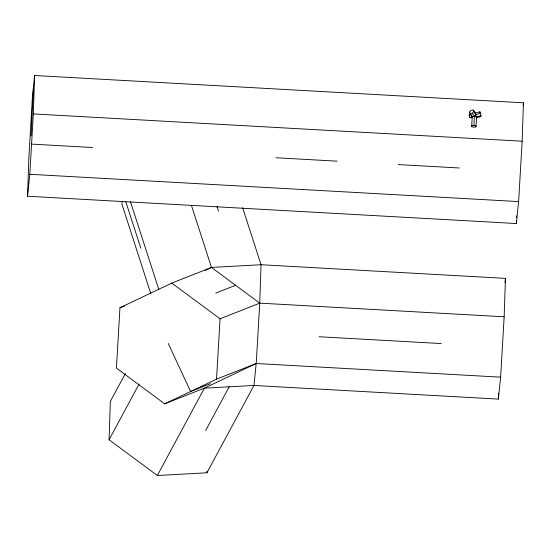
<?xml version="1.0" encoding="UTF-8"?>
<svg xmlns="http://www.w3.org/2000/svg" width="551" height="551" viewBox="0 0 551 551"><rect width="100%" height="100%" fill="white"/><g stroke="black" fill="none" stroke-linecap="round" stroke-linejoin="round"><path stroke-width="0.83" d="M27.55 196.239L28.838 157.813L32.378 97.444L34.63 75.501L523.45 102.796L522.162 141.214L518.622 201.583L516.37 223.534L27.55 196.239L29.802 174.288L33.342 113.919L34.63 75.501M242.647 207.775L261.043 264.721L259.748 303.14L256.208 363.508L253.963 385.459L206.921 472.792L157.352 475.499L109.07 439.788L110.365 401.362L125.366 373.509M206.921 472.792L206.976 471.084M498.373 399.103L500.618 377.159L504.158 316.791L505.453 278.372L261.043 264.721L211.474 267.428L171.781 283.09L119.96 307.74L116.419 368.109L164.701 403.821L204.393 388.159L253.963 385.459L498.373 399.103L498.572 393.125M516.37 223.534L516.452 220.972M516.569 217.555L516.624 215.847M31.09 135.87L33.508 86.473M471.684 126.661L471.773 125.786L473.936 125.463L476.009 126.021L475.919 126.902L473.757 127.219L471.684 126.661L472.221 116.66L471.56 115.193L469.183 114.98L469.755 117.322L471.828 117.88M473.936 125.463L474.383 116.337L472.297 113.258L470.141 113.575L469.48 112.115L470.981 110.331L473.144 110.007C477.731 114.553 476.278 121.158 475.919 126.902M164.701 403.821L216.522 379.171L220.063 318.802L171.781 283.09M122.184 201.673L121.929 204.207L150.836 293.69M469.755 117.322L472.131 117.535L472.221 116.66L470.141 113.575M475.134 113.967L475.224 113.093L479.907 111.825L480.568 113.292L481.051 116.509L476.367 117.776L476.457 116.895L481.14 115.634M479.818 112.707L479.907 111.825M505.019 282.587L505.453 278.372M523.188 105.331L523.45 102.796M109.07 439.788L139.079 384.068M157.352 475.499L204.393 388.159L256.208 363.508L500.618 377.159M205.654 430.476L229.175 386.809M469.183 114.98L470.189 113.788M472.297 113.258L473.805 111.474L473.144 110.007M472.221 116.66L474.383 116.337L475.885 114.553L480.568 113.292M205.282 270.369L211.474 267.428L259.748 303.14L504.158 316.791M119.96 307.74L124.726 305.86M215.765 293.111L235.614 285.287M220.063 318.802L259.748 303.14M216.522 379.171L256.208 363.508M210.454 383.668L190.612 391.499L168.241 343.452M33.342 113.919L522.162 141.214M31.572 144.107L92.671 147.516M275.982 157.751L337.081 161.167M398.187 164.577L459.286 167.986M29.802 174.288L518.622 201.583M319.084 336.737L441.289 343.562M474.383 116.337L476.457 116.895M473.805 111.474L475.885 114.553M469.48 112.115L470.313 113.348M216.956 206.315L218.52 211.164M191.5 205.599L211.474 267.428M130.484 201.783L158.867 289.64M125.662 201.308L140.787 248.143M471.56 115.193L472.131 117.535"/></g></svg>
